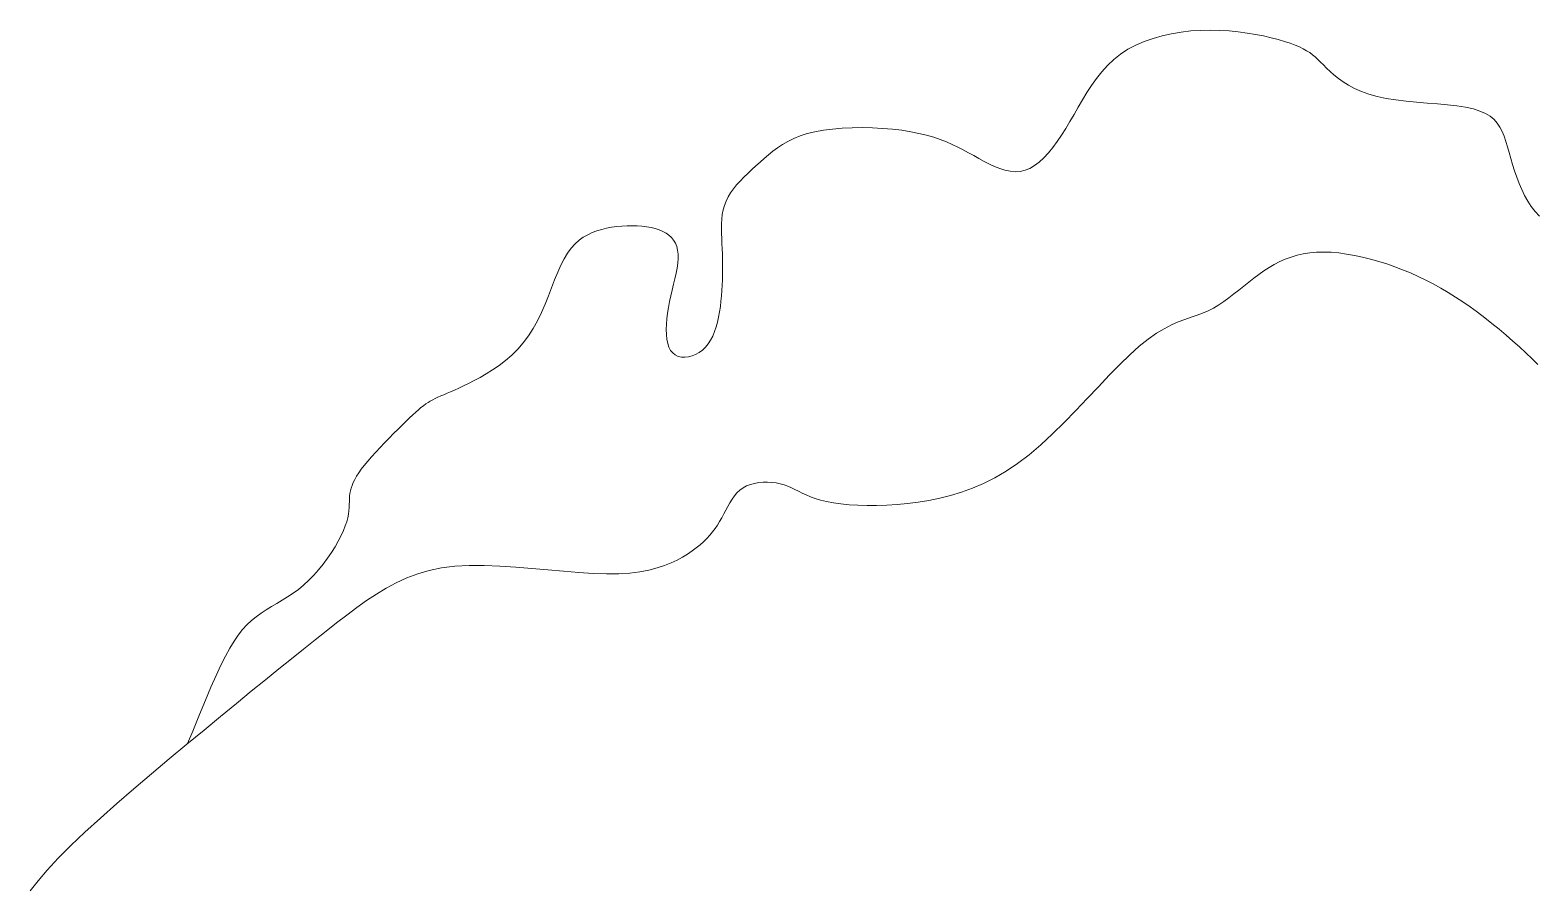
# Model space of a CAD drawing. Header units: metres. Extents: x -2400 to 2401, y 1 to 4503.
# Drawn here: x -2263 to 401, y 2983 to 4503 of the extents above; entities that cross this region are included whole.
import ezdxf

# ---------------------------------------------------------------- set-up
doc = ezdxf.new("R2010")
doc.units = ezdxf.units.M
doc.layers.add('A-DETL-GENF', color=92, linetype='Continuous', lineweight=18)

# ---------------------------------------------------------------- blocks, each defined once
blk = doc.blocks.new('90 boom_aanzicht - 2_ Boom-3645213-00_0 Basismaterialen')
at = {"layer": 'A-DETL-GENF'}
for p, q in [((-229.5, 4499.9), (-212.4, 4501.9)), ((-212.4, 4501.9), (-195.3, 4503)), ((-195.3, 4503), (-178.2, 4503.4)), ((-178.2, 4503.4), (-161.3, 4503)), ((-161.3, 4503), (-144.7, 4502)), ((-144.7, 4502), (-128.6, 4500.4)), ((-323.5, 4469.5), (-309.5, 4477)), ((-309.5, 4477), (-294.7, 4483.4)), ((-294.7, 4483.4), (-279.1, 4488.9)), ((-279.1, 4488.9), (-263, 4493.5)), ((-263, 4493.5), (-246.4, 4497.1)), ((-246.4, 4497.1), (-229.5, 4499.9)), ((-128.6, 4500.4), (-113, 4498.3)), ((-113, 4498.3), (-98.1, 4495.9)), ((-98.1, 4495.9), (-83.9, 4493.1)), ((-83.9, 4493.1), (-70.5, 4490)), ((-70.5, 4490), (-58.2, 4486.8)), ((-58.2, 4486.8), (-46.9, 4483.5)), ((-46.9, 4483.5), (-36.9, 4480.2)), ((-36.9, 4480.2), (-28.1, 4476.9)), ((-28.1, 4476.9), (-20.4, 4473.7)), ((-359.5, 4441.1), (-348.5, 4451.6)), ((-348.5, 4451.6), (-336.6, 4461.1)), ((-336.6, 4461.1), (-323.5, 4469.5)), ((-20.4, 4473.7), (-13.7, 4470.5)), ((-13.7, 4470.5), (-7.8, 4467.1)), ((-7.8, 4467.1), (-2.4, 4463.6)), ((-2.4, 4463.6), (2.5, 4459.9)), ((2.5, 4459.9), (7.3, 4456)), ((7.3, 4456), (11.9, 4451.7)), ((11.9, 4451.7), (16.7, 4447)), ((-378.9, 4418.1), (-369.6, 4429.9)), ((-369.6, 4429.9), (-359.5, 4441.1)), ((16.7, 4447), (21.8, 4442)), ((21.8, 4442), (27.4, 4436.4)), ((27.4, 4436.4), (33.6, 4430.5)), ((33.6, 4430.5), (40.5, 4424.4)), ((40.5, 4424.4), (48.2, 4418.1)), ((-395.9, 4393), (-387.7, 4405.7)), ((-387.7, 4405.7), (-378.9, 4418.1)), ((48.2, 4418.1), (56.7, 4411.9)), ((56.7, 4411.9), (66.3, 4405.9)), ((66.3, 4405.9), (77, 4400.2)), ((77, 4400.2), (88.9, 4394.8)), ((88.9, 4394.8), (102.1, 4390.1)), ((-411.2, 4367.2), (-403.7, 4380.1)), ((-403.7, 4380.1), (-395.9, 4393)), ((102.1, 4390.1), (116.7, 4386)), ((116.7, 4386), (132.8, 4382.7)), ((132.8, 4382.7), (150, 4380.1)), ((150, 4380.1), (168, 4377.9)), ((168, 4377.9), (186.5, 4376.2)), ((186.5, 4376.2), (205, 4374.6)), ((205, 4374.6), (223.3, 4373)), ((223.3, 4373), (241, 4371.4)), ((241, 4371.4), (257.7, 4369.5)), ((257.7, 4369.5), (273, 4367.1)), ((-433.4, 4329.4), (-426, 4341.7)), ((-426, 4341.7), (-418.6, 4354.3)), ((-418.6, 4354.3), (-411.2, 4367.2)), ((273, 4367.1), (286.7, 4364.2)), ((286.7, 4364.2), (298.4, 4360.5)), ((298.4, 4360.5), (308.3, 4356.2)), ((308.3, 4356.2), (316.5, 4351.1)), ((316.5, 4351.1), (323.4, 4345.4)), ((323.4, 4345.4), (329, 4338.9)), ((-913.9, 4311.9), (-902.6, 4316.5)), ((-902.6, 4316.5), (-890.2, 4320.5)), ((-890.2, 4320.5), (-876.5, 4323.9)), ((-876.5, 4323.9), (-861.5, 4326.7)), ((-861.5, 4326.7), (-845.4, 4328.7)), ((-845.4, 4328.7), (-828.4, 4330.1)), ((-828.4, 4330.1), (-810.8, 4330.9)), ((-810.8, 4330.9), (-792.9, 4331.1)), ((-792.9, 4331.1), (-774.9, 4330.7)), ((-774.9, 4330.7), (-757, 4329.8)), ((-757, 4329.8), (-739.7, 4328.3)), ((-739.7, 4328.3), (-723, 4326.4)), ((-723, 4326.4), (-707.2, 4323.9)), ((-707.2, 4323.9), (-692.7, 4321)), ((-692.7, 4321), (-679.2, 4317.8)), ((-679.2, 4317.8), (-666.7, 4314.1)), ((-448.5, 4306.4), (-440.9, 4317.6)), ((-440.9, 4317.6), (-433.4, 4329.4)), ((329, 4338.9), (333.7, 4331.9)), ((333.7, 4331.9), (337.6, 4324.1)), ((337.6, 4324.1), (340.9, 4315.8)), ((340.9, 4315.8), (343.9, 4306.9)), ((-958.5, 4283), (-950.7, 4289.4)), ((-950.7, 4289.4), (-942.5, 4295.5)), ((-942.5, 4295.5), (-933.7, 4301.3)), ((-933.7, 4301.3), (-924.2, 4306.8)), ((-924.2, 4306.8), (-913.9, 4311.9)), ((-666.7, 4314.1), (-655.1, 4310.1)), ((-655.1, 4310.1), (-644.2, 4305.8)), ((-644.2, 4305.8), (-633.9, 4301.3)), ((-633.9, 4301.3), (-624, 4296.6)), ((-624, 4296.6), (-614.5, 4291.7)), ((-614.5, 4291.7), (-605.2, 4286.7)), ((-464, 4286.4), (-456.2, 4296)), ((-456.2, 4296), (-448.5, 4306.4)), ((343.9, 4306.9), (346.8, 4297.3)), ((346.8, 4297.3), (349.7, 4287.2)), ((-988.1, 4256.9), (-980.8, 4263.5)), ((-980.8, 4263.5), (-973.5, 4270)), ((-973.5, 4270), (-966.1, 4276.6)), ((-966.1, 4276.6), (-958.5, 4283)), ((-605.2, 4286.7), (-596, 4281.6)), ((-596, 4281.6), (-586.7, 4276.5)), ((-586.7, 4276.5), (-577.5, 4271.5)), ((-577.5, 4271.5), (-568.2, 4266.8)), ((-568.2, 4266.8), (-559, 4262.6)), ((-559, 4262.6), (-549.8, 4258.9)), ((-496.6, 4259.1), (-488.3, 4264)), ((-488.3, 4264), (-480.1, 4270.3)), ((-480.1, 4270.3), (-472, 4277.8)), ((-472, 4277.8), (-464, 4286.4)), ((349.7, 4287.2), (352.8, 4276.7)), ((352.8, 4276.7), (356, 4265.8)), ((356, 4265.8), (359.5, 4254.8)), ((-1014.8, 4230), (-1008.6, 4236.8)), ((-1008.6, 4236.8), (-1002.1, 4243.6)), ((-1002.1, 4243.6), (-995.2, 4250.3)), ((-995.2, 4250.3), (-988.1, 4256.9)), ((-549.8, 4258.9), (-540.7, 4256.1)), ((-540.7, 4256.1), (-531.6, 4254.2)), ((-531.6, 4254.2), (-522.7, 4253.3)), ((-522.7, 4253.3), (-513.8, 4253.8)), ((-513.8, 4253.8), (-505.2, 4255.7)), ((-505.2, 4255.7), (-496.6, 4259.1)), ((359.5, 4254.8), (363.3, 4243.7)), ((363.3, 4243.7), (367.5, 4232.6)), ((-1033.5, 4201.1), (-1029.9, 4208.6)), ((-1029.9, 4208.6), (-1025.5, 4215.9)), ((-1025.5, 4215.9), (-1020.4, 4223)), ((-1020.4, 4223), (-1014.8, 4230)), ((367.5, 4232.6), (372.1, 4221.8)), ((372.1, 4221.8), (377.2, 4211.2)), ((377.2, 4211.2), (382.9, 4201.1)), ((-1040.1, 4177.5), (-1038.6, 4185.6)), ((-1038.6, 4185.6), (-1036.4, 4193.4)), ((-1036.4, 4193.4), (-1033.5, 4201.1)), ((382.9, 4201.1), (389.1, 4191.6)), ((389.1, 4191.6), (396, 4182.7)), ((396, 4182.7), (403.4, 4174.5)), ((-1235.6, 4155), (-1226.6, 4156.3)), ((-1226.6, 4156.3), (-1217.5, 4157.2)), ((-1217.5, 4157.2), (-1208.4, 4157.7)), ((-1208.4, 4157.7), (-1199.4, 4157.9)), ((-1199.4, 4157.9), (-1190.6, 4157.6)), ((-1190.6, 4157.6), (-1182, 4157)), ((-1182, 4157), (-1173.8, 4156)), ((-1173.8, 4156), (-1165.9, 4154.5)), ((-1041.7, 4152.4), (-1041.6, 4160.9)), ((-1041.6, 4160.9), (-1041.1, 4169.3)), ((-1041.1, 4169.3), (-1040.1, 4177.5)), ((-1300.2, 4125.6), (-1293, 4132)), ((-1293, 4132), (-1285.6, 4137.4)), ((-1285.6, 4137.4), (-1277.9, 4141.9)), ((-1277.9, 4141.9), (-1269.9, 4145.7)), ((-1269.9, 4145.7), (-1261.7, 4148.8)), ((-1261.7, 4148.8), (-1253.2, 4151.3)), ((-1253.2, 4151.3), (-1244.5, 4153.4)), ((-1244.5, 4153.4), (-1235.6, 4155)), ((-1165.9, 4154.5), (-1158.5, 4152.7)), ((-1158.5, 4152.7), (-1151.6, 4150.4)), ((-1151.6, 4150.4), (-1145.2, 4147.7)), ((-1145.2, 4147.7), (-1139.5, 4144.6)), ((-1139.5, 4144.6), (-1134.4, 4140.9)), ((-1134.4, 4140.9), (-1129.9, 4136.8)), ((-1129.9, 4136.8), (-1126.1, 4132.1)), ((-1126.1, 4132.1), (-1123, 4126.9)), ((-1041.6, 4143.8), (-1041.7, 4152.4)), ((-1041.2, 4135), (-1041.6, 4143.8)), ((-1040.8, 4126.2), (-1041.2, 4135)), ((-1319.6, 4099.5), (-1313.5, 4109.4)), ((-1313.5, 4109.4), (-1307, 4118.1)), ((-1307, 4118.1), (-1300.2, 4125.6)), ((-1123, 4126.9), (-1120.6, 4121.1)), ((-1120.6, 4121.1), (-1119, 4114.7)), ((-1119, 4114.7), (-1118.2, 4107.6)), ((-1118.2, 4107.6), (-1118.2, 4100)), ((-1040.4, 4117.2), (-1040.8, 4126.2)), ((-1040, 4108.1), (-1040.4, 4117.2)), ((-1039.7, 4099), (-1040, 4108.1)), ((-45.5, 4098.7), (-35.3, 4102.5)), ((-35.3, 4102.5), (-24.7, 4105.6)), ((-24.7, 4105.6), (-13.7, 4108.1)), ((-13.7, 4108.1), (-2.2, 4109.9)), ((-2.2, 4109.9), (9.8, 4111)), ((9.8, 4111), (22.4, 4111.3)), ((22.4, 4111.3), (35.4, 4110.8)), ((35.4, 4110.8), (48.8, 4109.7)), ((48.8, 4109.7), (62.6, 4107.8)), ((62.6, 4107.8), (76.7, 4105.4)), ((76.7, 4105.4), (90.9, 4102.4)), ((90.9, 4102.4), (105.2, 4098.8)), ((-1336.3, 4062.3), (-1330.9, 4075.7)), ((-1330.9, 4075.7), (-1325.4, 4088.2)), ((-1325.4, 4088.2), (-1319.6, 4099.5)), ((-1120.1, 4082.9), (-1121.8, 4073.7)), ((-1118.9, 4091.7), (-1120.1, 4082.9)), ((-1118.2, 4100), (-1118.9, 4091.7)), ((-1039.6, 4089.8), (-1039.7, 4099)), ((-1039.5, 4080.6), (-1039.6, 4089.8)), ((-1039.6, 4071.3), (-1039.5, 4080.6)), ((-92.3, 4071.9), (-83.3, 4078.2)), ((-83.3, 4078.2), (-74.2, 4084)), ((-74.2, 4084), (-64.9, 4089.4)), ((-64.9, 4089.4), (-55.3, 4094.3)), ((-55.3, 4094.3), (-45.5, 4098.7)), ((105.2, 4098.8), (119.5, 4094.8)), ((119.5, 4094.8), (133.8, 4090.3)), ((133.8, 4090.3), (147.9, 4085.3)), ((147.9, 4085.3), (161.8, 4080)), ((161.8, 4080), (175.5, 4074.3)), ((-1341.8, 4048.3), (-1336.3, 4062.3)), ((-1126.2, 4054.3), (-1128.6, 4044.2)), ((-1123.9, 4064.1), (-1126.2, 4054.3)), ((-1121.8, 4073.7), (-1123.9, 4064.1)), ((-1040.8, 4043.2), (-1040.2, 4052.6)), ((-1040.2, 4052.6), (-1039.8, 4062)), ((-1039.8, 4062), (-1039.6, 4071.3)), ((-127.4, 4044.2), (-118.7, 4051.3)), ((-118.7, 4051.3), (-109.9, 4058.3)), ((-109.9, 4058.3), (-101.2, 4065.2)), ((-101.2, 4065.2), (-92.3, 4071.9)), ((175.5, 4074.3), (189.1, 4068.3)), ((189.1, 4068.3), (202.5, 4061.8)), ((202.5, 4061.8), (215.8, 4054.9)), ((215.8, 4054.9), (229, 4047.6)), ((-1353.3, 4019.1), (-1347.4, 4033.8)), ((-1347.4, 4033.8), (-1341.8, 4048.3)), ((-1133.2, 4023.7), (-1135.3, 4013.5)), ((-1131, 4034), (-1133.2, 4023.7)), ((-1128.6, 4044.2), (-1131, 4034)), ((-1043.5, 4015), (-1042.4, 4024.4)), ((-1042.4, 4024.4), (-1041.5, 4033.8)), ((-1041.5, 4033.8), (-1040.8, 4043.2)), ((-163.1, 4017.9), (-154, 4023.9)), ((-154, 4023.9), (-145, 4030.4)), ((-145, 4030.4), (-136.2, 4037.2)), ((-136.2, 4037.2), (-127.4, 4044.2)), ((229, 4047.6), (242.1, 4039.9)), ((242.1, 4039.9), (255.1, 4031.8)), ((255.1, 4031.8), (268, 4023.3)), ((268, 4023.3), (281, 4014.3)), ((-1366.5, 3990), (-1359.6, 4004.4)), ((-1359.6, 4004.4), (-1353.3, 4019.1)), ((-1136.9, 4003.3), (-1138.1, 3993.3)), ((-1135.3, 4013.5), (-1136.9, 4003.3)), ((-1048.6, 3987.6), (-1046.6, 3996.5)), ((-1046.6, 3996.5), (-1044.9, 4005.7)), ((-1044.9, 4005.7), (-1043.5, 4015)), ((-222.9, 3992.4), (-212, 3996.2)), ((-212, 3996.2), (-201.5, 3999.8)), ((-201.5, 3999.8), (-191.5, 4003.5)), ((-191.5, 4003.5), (-181.8, 4007.6)), ((-181.8, 4007.6), (-172.3, 4012.4)), ((-172.3, 4012.4), (-163.1, 4017.9)), ((281, 4014.3), (293.9, 4005)), ((293.9, 4005), (306.8, 3995.2)), ((306.8, 3995.2), (319.6, 3985.2)), ((-1382.4, 3963), (-1374, 3976.1)), ((-1374, 3976.1), (-1366.5, 3990)), ((-1138.9, 3983.6), (-1139.2, 3974.3)), ((-1139.2, 3974.3), (-1138.9, 3965.6)), ((-1138.1, 3993.3), (-1138.9, 3983.6)), ((-1056.9, 3962.9), (-1053.7, 3970.7)), ((-1053.7, 3970.7), (-1050.9, 3978.9)), ((-1050.9, 3978.9), (-1048.6, 3987.6)), ((-273.3, 3967.7), (-259.6, 3975.9)), ((-259.6, 3975.9), (-246.6, 3982.6)), ((-246.6, 3982.6), (-234.5, 3987.9)), ((-234.5, 3987.9), (-222.9, 3992.4)), ((319.6, 3985.2), (332.2, 3974.9)), ((332.2, 3974.9), (344.5, 3964.5)), ((-1401.6, 3939.5), (-1391.6, 3950.8)), ((-1391.6, 3950.8), (-1382.4, 3963)), ((-1138.9, 3965.6), (-1138.1, 3957.4)), ((-1138.1, 3957.4), (-1136.6, 3949.9)), ((-1136.6, 3949.9), (-1134.4, 3943.3)), ((-1134.4, 3943.3), (-1131.4, 3937.6)), ((-1075.1, 3938.1), (-1069.7, 3943.2)), ((-1069.7, 3943.2), (-1064.9, 3949.1)), ((-1064.9, 3949.1), (-1060.7, 3955.7)), ((-1060.7, 3955.7), (-1056.9, 3962.9)), ((-320.4, 3929.8), (-303.7, 3944.9)), ((-303.7, 3944.9), (-288, 3957.4)), ((-288, 3957.4), (-273.3, 3967.7)), ((344.5, 3964.5), (356.6, 3954.1)), ((356.6, 3954.1), (368.3, 3943.6)), ((368.3, 3943.6), (379.6, 3933.1)), ((-1434.5, 3911.1), (-1423.3, 3919.7)), ((-1423.3, 3919.7), (-1412.2, 3929.2)), ((-1412.2, 3929.2), (-1401.6, 3939.5)), ((-1131.4, 3937.6), (-1127.7, 3933)), ((-1127.7, 3933), (-1123.3, 3929.4)), ((-1123.3, 3929.4), (-1118.1, 3927)), ((-1118.1, 3927), (-1112.4, 3925.7)), ((-1112.4, 3925.7), (-1106.3, 3925.4)), ((-1106.3, 3925.4), (-1100, 3926.1)), ((-1100, 3926.1), (-1093.6, 3927.7)), ((-1093.6, 3927.7), (-1087.2, 3930.3)), ((-1087.2, 3930.3), (-1081, 3933.8)), ((-1081, 3933.8), (-1075.1, 3938.1)), ((-338, 3912.5), (-320.4, 3929.8)), ((379.6, 3933.1), (390.4, 3922.8)), ((390.4, 3922.8), (400.6, 3912.7)), ((-1478.4, 3884.1), (-1467.9, 3889.8)), ((-1467.9, 3889.8), (-1457, 3896.1)), ((-1457, 3896.1), (-1445.8, 3903.2)), ((-1445.8, 3903.2), (-1434.5, 3911.1)), ((-375.7, 3873.4), (-356.5, 3893.5)), ((-356.5, 3893.5), (-338, 3912.5)), ((-1526.3, 3861.7), (-1520, 3864.4)), ((-1520, 3864.4), (-1513, 3867.4)), ((-1513, 3867.4), (-1505.5, 3870.8)), ((-1505.5, 3870.8), (-1497.2, 3874.7)), ((-1497.2, 3874.7), (-1488.2, 3879.1)), ((-1488.2, 3879.1), (-1478.4, 3884.1)), ((-395.4, 3852.4), (-375.7, 3873.4)), ((-1576.9, 3832.6), (-1572.4, 3836.4)), ((-1572.4, 3836.4), (-1568.2, 3839.8)), ((-1568.2, 3839.8), (-1564, 3842.9)), ((-1564, 3842.9), (-1560, 3845.6)), ((-1560, 3845.6), (-1555.9, 3848.1)), ((-1555.9, 3848.1), (-1551.7, 3850.4)), ((-1551.7, 3850.4), (-1547.3, 3852.6)), ((-1547.3, 3852.6), (-1542.6, 3854.8)), ((-1542.6, 3854.8), (-1537.6, 3857)), ((-1537.6, 3857), (-1532.2, 3859.2)), ((-1532.2, 3859.2), (-1526.3, 3861.7)), ((-415.6, 3831.2), (-395.4, 3852.4)), ((-1605.6, 3805.5), (-1598.8, 3812.2)), ((-1598.8, 3812.2), (-1592.5, 3818.2)), ((-1592.5, 3818.2), (-1586.9, 3823.6)), ((-1586.9, 3823.6), (-1581.7, 3828.4)), ((-1581.7, 3828.4), (-1576.9, 3832.6)), ((-456.7, 3789.9), (-436, 3810.2)), ((-436, 3810.2), (-415.6, 3831.2)), ((-1636.7, 3774.3), (-1628.7, 3782.6)), ((-1628.7, 3782.6), (-1620.7, 3790.6)), ((-1620.7, 3790.6), (-1613, 3798.3)), ((-1613, 3798.3), (-1605.6, 3805.5)), ((-477.4, 3770.8), (-456.7, 3789.9)), ((-1659.6, 3749.7), (-1652.3, 3757.8)), ((-1652.3, 3757.8), (-1644.6, 3766)), ((-1644.6, 3766), (-1636.7, 3774.3)), ((-498, 3753.2), (-477.4, 3770.8)), ((-1677.8, 3727.5), (-1672.5, 3734.4)), ((-1672.5, 3734.4), (-1666.4, 3741.8)), ((-1666.4, 3741.8), (-1659.6, 3749.7)), ((-538.6, 3724.2), (-518.4, 3737.8)), ((-518.4, 3737.8), (-498, 3753.2)), ((-1694.2, 3699), (-1692.1, 3704.1)), ((-1692.1, 3704.1), (-1689.5, 3709.4)), ((-1689.5, 3709.4), (-1686.3, 3715.1)), ((-1686.3, 3715.1), (-1682.4, 3721.1)), ((-1682.4, 3721.1), (-1677.8, 3727.5)), ((-990.4, 3700.6), (-983.2, 3702.6)), ((-983.2, 3702.6), (-975.7, 3704)), ((-975.7, 3704), (-968, 3704.7)), ((-968, 3704.7), (-960.3, 3704.8)), ((-960.3, 3704.8), (-952.5, 3704.3)), ((-952.5, 3704.3), (-944.9, 3703.4)), ((-944.9, 3703.4), (-937.6, 3701.9)), ((-598, 3694), (-578.4, 3702.5)), ((-578.4, 3702.5), (-558.6, 3712.5)), ((-558.6, 3712.5), (-538.6, 3724.2)), ((-1698.8, 3675.1), (-1698.4, 3679.8)), ((-1698.4, 3679.8), (-1697.9, 3684.5)), ((-1697.9, 3684.5), (-1697.1, 3689.3)), ((-1697.1, 3689.3), (-1695.9, 3694)), ((-1695.9, 3694), (-1694.2, 3699)), ((-1022.9, 3674.5), (-1018.7, 3680.3)), ((-1018.7, 3680.3), (-1014.2, 3685.6)), ((-1014.2, 3685.6), (-1009.1, 3690.4)), ((-1009.1, 3690.4), (-1003.5, 3694.6)), ((-1003.5, 3694.6), (-997.2, 3698)), ((-997.2, 3698), (-990.4, 3700.6)), ((-937.6, 3701.9), (-930.6, 3700)), ((-930.6, 3700), (-924.1, 3697.6)), ((-924.1, 3697.6), (-917.8, 3694.9)), ((-917.8, 3694.9), (-911.7, 3691.9)), ((-911.7, 3691.9), (-905.5, 3688.7)), ((-905.5, 3688.7), (-899, 3685.5)), ((-899, 3685.5), (-892.1, 3682.2)), ((-892.1, 3682.2), (-884.5, 3678.9)), ((-884.5, 3678.9), (-876.1, 3675.8)), ((-876.1, 3675.8), (-866.6, 3672.9)), ((-675.1, 3672.4), (-656, 3676.3)), ((-656, 3676.3), (-636.8, 3681.1)), ((-636.8, 3681.1), (-617.5, 3686.9)), ((-617.5, 3686.9), (-598, 3694)), ((-1700.6, 3648.4), (-1699.8, 3654.3)), ((-1699.8, 3654.3), (-1699.3, 3659.9)), ((-1699.3, 3659.9), (-1699.1, 3665.2)), ((-1699.1, 3665.2), (-1698.9, 3670.3)), ((-1698.9, 3670.3), (-1698.8, 3675.1)), ((-1037.6, 3648.5), (-1034.1, 3655.2)), ((-1034.1, 3655.2), (-1030.5, 3661.8)), ((-1030.5, 3661.8), (-1026.8, 3668.3)), ((-1026.8, 3668.3), (-1022.9, 3674.5)), ((-866.6, 3672.9), (-855.9, 3670.3)), ((-855.9, 3670.3), (-843.9, 3668.1)), ((-843.9, 3668.1), (-830.6, 3666.2)), ((-830.6, 3666.2), (-816.2, 3664.8)), ((-816.2, 3664.8), (-800.8, 3663.9)), ((-800.8, 3663.9), (-784.4, 3663.4)), ((-784.4, 3663.4), (-767.4, 3663.5)), ((-767.4, 3663.5), (-749.6, 3664.1)), ((-749.6, 3664.1), (-731.4, 3665.3)), ((-731.4, 3665.3), (-712.9, 3667)), ((-712.9, 3667), (-694, 3669.4)), ((-694, 3669.4), (-675.1, 3672.4)), ((-1709.4, 3619.1), (-1706.1, 3627.4)), ((-1706.1, 3627.4), (-1703.6, 3634.9)), ((-1703.6, 3634.9), (-1701.8, 3641.9)), ((-1701.8, 3641.9), (-1700.6, 3648.4)), ((-1057.4, 3616.7), (-1052.9, 3622.7)), ((-1052.9, 3622.7), (-1048.7, 3628.9)), ((-1048.7, 3628.9), (-1044.8, 3635.2)), ((-1044.8, 3635.2), (-1041.2, 3641.8)), ((-1041.2, 3641.8), (-1037.6, 3648.5)), ((-1724.2, 3590.7), (-1718.5, 3600.7)), ((-1718.5, 3600.7), (-1713.5, 3610.2)), ((-1713.5, 3610.2), (-1709.4, 3619.1)), ((-1079.3, 3594), (-1073.1, 3599.5)), ((-1073.1, 3599.5), (-1067.4, 3605.1)), ((-1067.4, 3605.1), (-1062.2, 3610.8)), ((-1062.2, 3610.8), (-1057.4, 3616.7)), ((-1745.2, 3560), (-1737.6, 3570.3)), ((-1737.6, 3570.3), (-1730.6, 3580.5)), ((-1730.6, 3580.5), (-1724.2, 3590.7)), ((-1119.8, 3567.1), (-1110.2, 3572.3)), ((-1110.2, 3572.3), (-1101.5, 3577.7)), ((-1101.5, 3577.7), (-1093.5, 3583.1)), ((-1093.5, 3583.1), (-1086.1, 3588.5)), ((-1086.1, 3588.5), (-1079.3, 3594)), ((-1761.8, 3540.4), (-1753.3, 3550)), ((-1753.3, 3550), (-1745.2, 3560)), ((-1597.6, 3535.6), (-1578.2, 3542.8)), ((-1578.2, 3542.8), (-1557.8, 3548.7)), ((-1557.8, 3548.7), (-1536, 3553.2)), ((-1536, 3553.2), (-1512.6, 3556.1)), ((-1512.6, 3556.1), (-1487.4, 3557.5)), ((-1487.4, 3557.5), (-1460.9, 3557.6)), ((-1460.9, 3557.6), (-1433.2, 3556.5)), ((-1433.2, 3556.5), (-1405, 3554.7)), ((-1405, 3554.7), (-1376.5, 3552.4)), ((-1376.5, 3552.4), (-1348.2, 3549.8)), ((-1348.2, 3549.8), (-1320.4, 3547.3)), ((-1320.4, 3547.3), (-1293.6, 3545.1)), ((-1293.6, 3545.1), (-1268.2, 3543.4)), ((-1268.2, 3543.4), (-1244.5, 3542.6)), ((-1244.5, 3542.6), (-1222.9, 3542.9)), ((-1222.9, 3542.9), (-1203.3, 3544.2)), ((-1203.3, 3544.2), (-1185.6, 3546.4)), ((-1185.6, 3546.4), (-1169.6, 3549.4)), ((-1169.6, 3549.4), (-1155.1, 3553.1)), ((-1155.1, 3553.1), (-1142.1, 3557.3)), ((-1142.1, 3557.3), (-1130.4, 3562)), ((-1130.4, 3562), (-1119.8, 3567.1)), ((-1789, 3515.3), (-1779.7, 3522.9)), ((-1779.7, 3522.9), (-1770.6, 3531.3)), ((-1770.6, 3531.3), (-1761.8, 3540.4)), ((-1651.2, 3506.9), (-1633.8, 3517.5)), ((-1633.8, 3517.5), (-1616, 3527.1)), ((-1616, 3527.1), (-1597.6, 3535.6)), ((-1836.5, 3484.9), (-1827, 3490.5)), ((-1827, 3490.5), (-1817.5, 3496.2)), ((-1817.5, 3496.2), (-1808, 3502.1)), ((-1808, 3502.1), (-1798.4, 3508.5)), ((-1798.4, 3508.5), (-1789, 3515.3)), ((-1685.7, 3483), (-1668.4, 3495.4)), ((-1668.4, 3495.4), (-1651.2, 3506.9)), ((-1871.8, 3460.1), (-1863.5, 3467)), ((-1863.5, 3467), (-1854.7, 3473.3)), ((-1854.7, 3473.3), (-1845.7, 3479.2)), ((-1845.7, 3479.2), (-1836.5, 3484.9)), ((-1721.4, 3456), (-1703.3, 3469.8)), ((-1703.3, 3469.8), (-1685.7, 3483)), ((-1895.1, 3434.6), (-1887.6, 3444.2)), ((-1887.6, 3444.2), (-1879.8, 3452.6)), ((-1879.8, 3452.6), (-1871.8, 3460.1)), ((-1759.6, 3426.1), (-1740.1, 3441.5)), ((-1740.1, 3441.5), (-1721.4, 3456)), ((-1917.9, 3397.3), (-1910.2, 3411.4)), ((-1910.2, 3411.4), (-1902.6, 3423.7)), ((-1902.6, 3423.7), (-1895.1, 3434.6)), ((-1801.3, 3392.8), (-1780, 3409.9)), ((-1780, 3409.9), (-1759.6, 3426.1)), ((-1925.9, 3381.3), (-1917.9, 3397.3)), ((-1823.7, 3374.7), (-1801.3, 3392.8)), ((-1943.4, 3342.7), (-1934.4, 3363.1)), ((-1934.4, 3363.1), (-1925.9, 3381.3)), ((-1847.3, 3355.5), (-1823.7, 3374.7)), ((-1953.1, 3319.7), (-1943.4, 3342.7)), ((-1898.5, 3313.7), (-1872.2, 3335.2)), ((-1872.2, 3335.2), (-1847.3, 3355.5)), ((-1963.6, 3293.9), (-1953.1, 3319.7)), ((-1926.3, 3290.9), (-1898.5, 3313.7)), ((-1975.5, 3264.9), (-1963.6, 3293.9)), ((-1955.7, 3266.8), (-1926.3, 3290.9)), ((-1986.1, 3241.7), (-1955.7, 3266.8)), ((-1984.9, 3242.7), (-1975.5, 3264.9)), ((-2017.3, 3215.8), (-1986.1, 3241.7)), ((-2048.6, 3189.5), (-2017.3, 3215.8)), ((-2079.6, 3163.1), (-2048.6, 3189.5)), ((-2109.8, 3136.9), (-2079.6, 3163.1)), ((-2138.8, 3111.2), (-2109.8, 3136.9)), ((-2166, 3086.3), (-2138.8, 3111.2)), ((-2191, 3062.5), (-2166, 3086.3)), ((-2232.5, 3019.4), (-2213.3, 3040.1)), ((-2213.3, 3040.1), (-2191, 3062.5)), ((-2248.9, 3000.2), (-2232.5, 3019.4)), ((-2262.8, 2982.6), (-2248.9, 3000.2))]:
    blk.add_line(p, q, dxfattribs=at)

msp = doc.modelspace()

# ---------------------------------------------------------------- block references
msp.add_blockref('90 boom_aanzicht - 2_ Boom-3645213-00_0 Basismaterialen', (0, 0))

doc.saveas('drawing.dxf')
